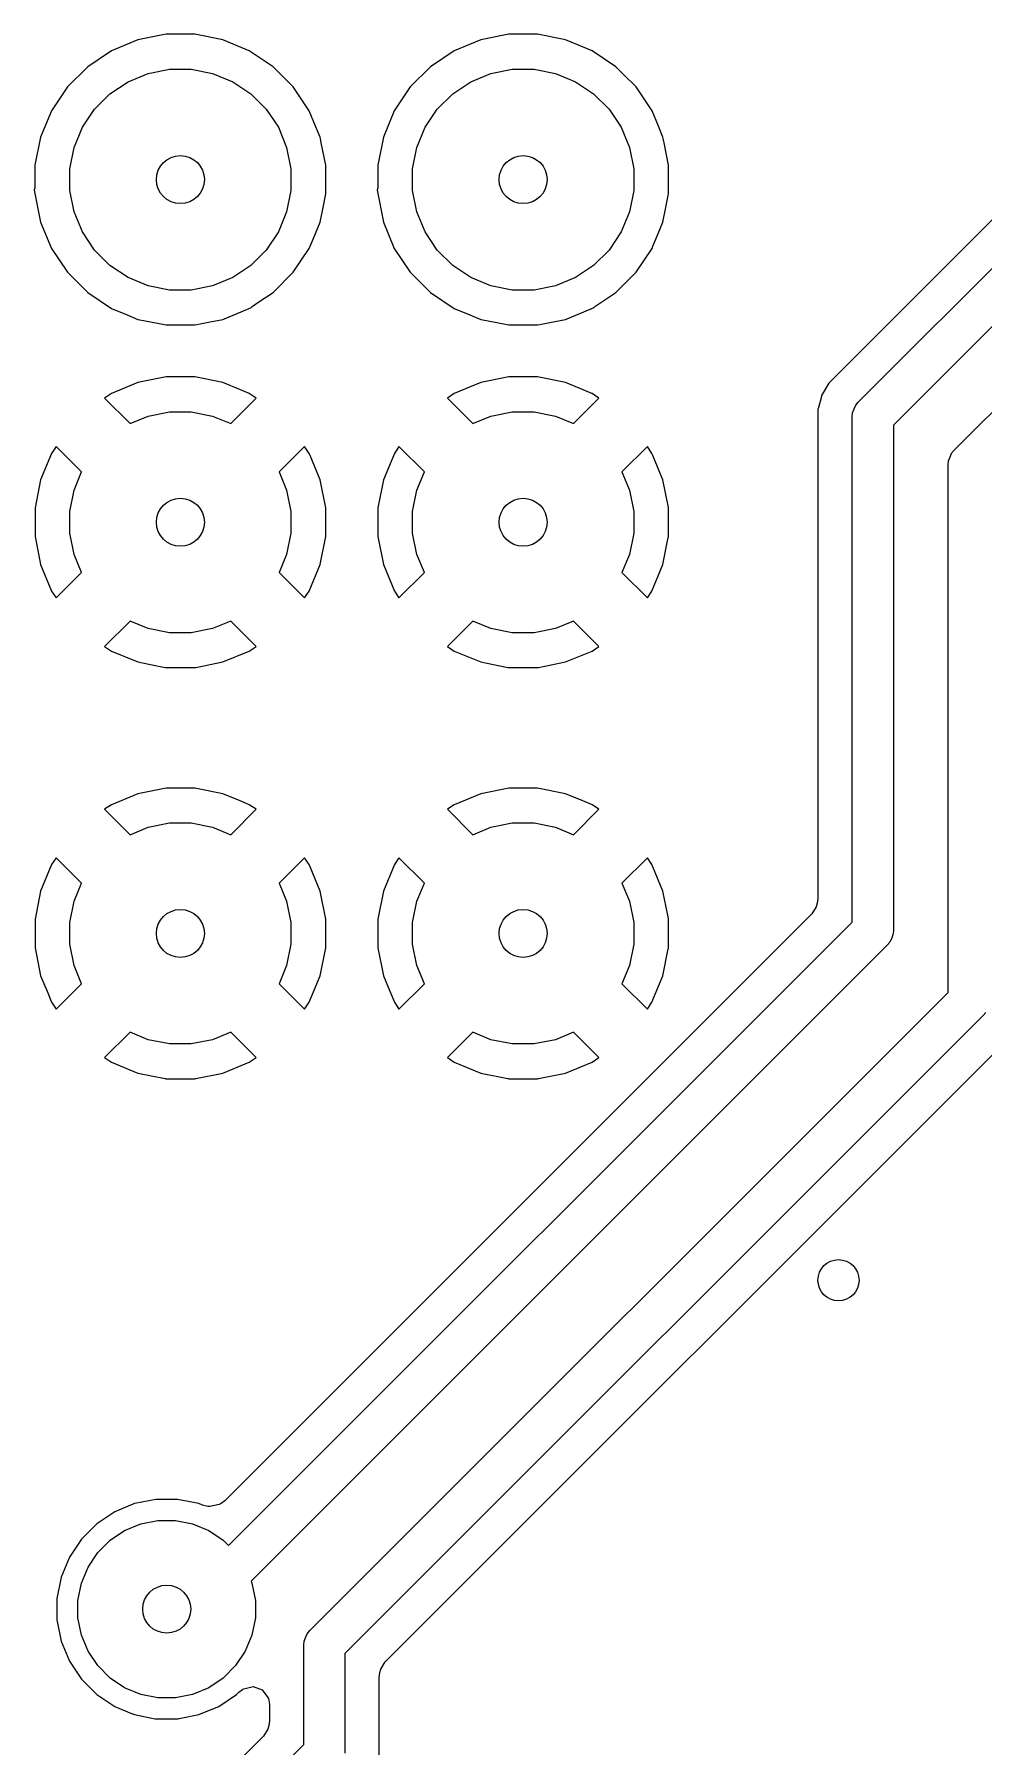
# Model space of a CAD drawing. Header units: inches. Extents: x 0.01 to 5.35, y 0.01 to 3.37.
# Drawn here: x 0.8059 to 1.0786, y 1.8473 to 2.3392 of the extents above; entities that cross this region are included whole.
import ezdxf

# ---------------------------------------------------------------- set-up
doc = ezdxf.new("R2010")
doc.units = ezdxf.units.IN
doc.header["$MEASUREMENT"] = 0
doc.layers.add('BLACK', color=250, linetype='CONTINUOUS')

msp = doc.modelspace()

# ---------------------------------------------------------------- linework, layer by layer
at = {"layer": 'BLACK', "linetype": 'CONTINUOUS'}
for p, q in [((0.8357, 2.33763), (0.8281, 2.33448)), ((0.84376, 2.33923), (0.8357, 2.33763)), ((0.8357, 2.33763), (0.8357, 2.33763)), ((0.85199, 2.33923), (0.84376, 2.33923)), ((0.84376, 2.33923), (0.84376, 2.33923)), ((0.84376, 2.33923), (0.84376, 2.33923)), ((0.86005, 2.33763), (0.85199, 2.33923)), ((0.85199, 2.33923), (0.85199, 2.33923)), ((0.85199, 2.33923), (0.85199, 2.33923)), ((0.86765, 2.33448), (0.86005, 2.33763)), ((0.86005, 2.33763), (0.86005, 2.33763)), ((0.86005, 2.33763), (0.86005, 2.33763)), ((0.86005, 2.33763), (0.86005, 2.33763)), ((0.86005, 2.33763), (0.86005, 2.33763)), ((0.93412, 2.33763), (0.92652, 2.33448)), ((0.94219, 2.33923), (0.93412, 2.33763)), ((0.93412, 2.33763), (0.93412, 2.33763)), ((0.95041, 2.33923), (0.94219, 2.33923)), ((0.94219, 2.33923), (0.94219, 2.33923)), ((0.94219, 2.33923), (0.94219, 2.33923)), ((0.95848, 2.33763), (0.95041, 2.33923)), ((0.95041, 2.33923), (0.95041, 2.33923)), ((0.95041, 2.33923), (0.95041, 2.33923)), ((0.96608, 2.33448), (0.95848, 2.33763)), ((0.95848, 2.33763), (0.95848, 2.33763)), ((0.95848, 2.33763), (0.95848, 2.33763)), ((0.95848, 2.33763), (0.95848, 2.33763)), ((0.95848, 2.33763), (0.95848, 2.33763)), ((0.8281, 2.33448), (0.82126, 2.32991)), ((0.8281, 2.33448), (0.8281, 2.33448)), ((0.8281, 2.33448), (0.8281, 2.33448)), ((0.87449, 2.32991), (0.86765, 2.33448)), ((0.86765, 2.33448), (0.86765, 2.33448)), ((0.86765, 2.33448), (0.86765, 2.33448)), ((0.86765, 2.33448), (0.86765, 2.33448)), ((0.86765, 2.33448), (0.86765, 2.33448)), ((0.92652, 2.33448), (0.91968, 2.32991)), ((0.92652, 2.33448), (0.92652, 2.33448)), ((0.92652, 2.33448), (0.92652, 2.33448)), ((0.97291, 2.32991), (0.96608, 2.33448)), ((0.96608, 2.33448), (0.96608, 2.33448)), ((0.96608, 2.33448), (0.96608, 2.33448)), ((0.96608, 2.33448), (0.96608, 2.33448)), ((0.96608, 2.33448), (0.96608, 2.33448)), ((0.82126, 2.32991), (0.81544, 2.3241)), ((0.82126, 2.32991), (0.82126, 2.32991)), ((0.82126, 2.32991), (0.82126, 2.32991)), ((0.83284, 2.3256), (0.83862, 2.328)), ((0.83862, 2.328), (0.84475, 2.32922)), ((0.84475, 2.32922), (0.851, 2.32922)), ((0.851, 2.32922), (0.85713, 2.328)), ((0.85713, 2.328), (0.86291, 2.3256)), ((0.8803, 2.3241), (0.87449, 2.32991)), ((0.87449, 2.32991), (0.87449, 2.32991)), ((0.87449, 2.32991), (0.87449, 2.32991)), ((0.91968, 2.32991), (0.91387, 2.3241)), ((0.91968, 2.32991), (0.91968, 2.32991)), ((0.91968, 2.32991), (0.91968, 2.32991)), ((0.93127, 2.3256), (0.93704, 2.328)), ((0.93704, 2.328), (0.94317, 2.32922)), ((0.94317, 2.32922), (0.94942, 2.32922)), ((0.94942, 2.32922), (0.95556, 2.328)), ((0.95556, 2.328), (0.96133, 2.3256)), ((0.97495, 2.32788), (0.97291, 2.32991)), ((0.97291, 2.32991), (0.97291, 2.32991)), ((0.97291, 2.32991), (0.97291, 2.32991)), ((0.97873, 2.3241), (0.97495, 2.32788)), ((0.81544, 2.3241), (0.81087, 2.31726)), ((0.81544, 2.3241), (0.81544, 2.3241)), ((0.81544, 2.3241), (0.81544, 2.3241)), ((0.82322, 2.31771), (0.82764, 2.32213)), ((0.82764, 2.32213), (0.83284, 2.3256)), ((0.86291, 2.3256), (0.8681, 2.32213)), ((0.8681, 2.32213), (0.87253, 2.31771)), ((0.88487, 2.31726), (0.8803, 2.3241)), ((0.8803, 2.3241), (0.8803, 2.3241)), ((0.8803, 2.3241), (0.8803, 2.3241)), ((0.91387, 2.3241), (0.9093, 2.31726)), ((0.91387, 2.3241), (0.91387, 2.3241)), ((0.91387, 2.3241), (0.91387, 2.3241)), ((0.92165, 2.31771), (0.92607, 2.32213)), ((0.92607, 2.32213), (0.93127, 2.3256)), ((0.96133, 2.3256), (0.96653, 2.32213)), ((0.96653, 2.32213), (0.97095, 2.31771)), ((0.9833, 2.31726), (0.97873, 2.3241)), ((0.97873, 2.3241), (0.97873, 2.3241)), ((0.97873, 2.3241), (0.97873, 2.3241)), ((0.81087, 2.31726), (0.80773, 2.30966)), ((0.81087, 2.31726), (0.81087, 2.31726)), ((0.81087, 2.31726), (0.81087, 2.31726)), ((0.81975, 2.31251), (0.82322, 2.31771)), ((0.87253, 2.31771), (0.876, 2.31251)), ((0.88669, 2.31286), (0.88487, 2.31726)), ((0.88487, 2.31726), (0.88487, 2.31726)), ((0.9093, 2.31726), (0.90615, 2.30966)), ((0.9093, 2.31726), (0.9093, 2.31726)), ((0.9093, 2.31726), (0.9093, 2.31726)), ((0.91817, 2.31251), (0.92165, 2.31771)), ((0.97095, 2.31771), (0.97442, 2.31251)), ((0.98512, 2.31286), (0.9833, 2.31726)), ((0.9833, 2.31726), (0.9833, 2.31726)), ((0.81736, 2.30674), (0.81975, 2.31251)), ((0.876, 2.31251), (0.87839, 2.30674)), ((0.88802, 2.30966), (0.88669, 2.31286)), ((0.91578, 2.30674), (0.91817, 2.31251)), ((0.97442, 2.31251), (0.97682, 2.30674)), ((0.98645, 2.30966), (0.98512, 2.31286)), ((1.11181, 2.31679), (1.03408, 2.23905)), ((0.80773, 2.30966), (0.80612, 2.30159)), ((0.80773, 2.30966), (0.80773, 2.30966)), ((0.88809, 2.3093), (0.88802, 2.30966)), ((0.88833, 2.30809), (0.88809, 2.3093)), ((0.88963, 2.30159), (0.88833, 2.30809)), ((0.88833, 2.30809), (0.88833, 2.30809)), ((0.90615, 2.30966), (0.90455, 2.30159)), ((0.90615, 2.30966), (0.90615, 2.30966)), ((0.98652, 2.3093), (0.98645, 2.30966)), ((0.98676, 2.30809), (0.98652, 2.3093)), ((0.98805, 2.30159), (0.98676, 2.30809)), ((0.98676, 2.30809), (0.98676, 2.30809)), ((1.04252, 2.23355), (1.11732, 2.30835)), ((0.81614, 2.30061), (0.81736, 2.30674)), ((0.87839, 2.30674), (0.87961, 2.30061)), ((0.91456, 2.30061), (0.91578, 2.30674)), ((0.97682, 2.30674), (0.97804, 2.30061)), ((0.80612, 2.30159), (0.80612, 2.29511)), ((0.81614, 2.29435), (0.81614, 2.30061)), ((0.87961, 2.30061), (0.87961, 2.29435)), ((0.88963, 2.29441), (0.88963, 2.30159)), ((0.88963, 2.30159), (0.88963, 2.30159)), ((0.90455, 2.30159), (0.90455, 2.29511)), ((0.91456, 2.29435), (0.91456, 2.30061)), ((0.97804, 2.30061), (0.97804, 2.29435)), ((0.98805, 2.29337), (0.98805, 2.30159)), ((1.12394, 2.29827), (1.0526, 2.22692)), ((0.80612, 2.29511), (0.80591, 2.29441)), ((0.80591, 2.29441), (0.80773, 2.2853)), ((0.81736, 2.28822), (0.81614, 2.29435)), ((0.87961, 2.29435), (0.87839, 2.28822)), ((0.88885, 2.28944), (0.88963, 2.29337)), ((0.88963, 2.29337), (0.88963, 2.29441)), ((0.90455, 2.29511), (0.90434, 2.29441)), ((0.90434, 2.29441), (0.90615, 2.2853)), ((0.91578, 2.28822), (0.91456, 2.29435)), ((0.97804, 2.29435), (0.97682, 2.28822)), ((0.98739, 2.29006), (0.98805, 2.29337)), ((0.81975, 2.28245), (0.81736, 2.28822)), ((0.87839, 2.28822), (0.876, 2.28245)), ((0.88802, 2.2853), (0.88885, 2.28944)), ((0.91817, 2.28245), (0.91578, 2.28822)), ((0.97682, 2.28822), (0.97442, 2.28245)), ((0.98645, 2.2853), (0.98727, 2.28944)), ((0.98727, 2.28944), (0.98739, 2.29006)), ((1.07008, 2.21977), (1.13897, 2.28866)), ((0.80773, 2.2853), (0.80773, 2.2853)), ((0.80773, 2.2853), (0.81087, 2.2777)), ((0.88599, 2.28039), (0.88802, 2.2853)), ((0.90615, 2.2853), (0.90615, 2.2853)), ((0.90615, 2.2853), (0.9093, 2.2777)), ((0.98441, 2.28039), (0.98645, 2.2853)), ((0.81087, 2.2777), (0.81087, 2.2777)), ((0.81087, 2.2777), (0.81087, 2.2777)), ((0.81087, 2.2777), (0.81544, 2.27086)), ((0.82322, 2.27725), (0.81975, 2.28245)), ((0.876, 2.28245), (0.87253, 2.27725)), ((0.8803, 2.27086), (0.88487, 2.2777)), ((0.88487, 2.2777), (0.88514, 2.27834)), ((0.88514, 2.27834), (0.88599, 2.28039)), ((0.9093, 2.2777), (0.9093, 2.2777)), ((0.9093, 2.2777), (0.9093, 2.2777)), ((0.9093, 2.2777), (0.91387, 2.27086)), ((0.92165, 2.27725), (0.91817, 2.28245)), ((0.97442, 2.28245), (0.97095, 2.27725)), ((0.97873, 2.27086), (0.9833, 2.2777)), ((0.9833, 2.2777), (0.98356, 2.27834)), ((0.98356, 2.27834), (0.98441, 2.28039)), ((0.82764, 2.27283), (0.82322, 2.27725)), ((0.83284, 2.26936), (0.82764, 2.27283)), ((0.8681, 2.27283), (0.86291, 2.26936)), ((0.87253, 2.27725), (0.8681, 2.27283)), ((0.92607, 2.27283), (0.92165, 2.27725)), ((0.93127, 2.26936), (0.92607, 2.27283)), ((0.96653, 2.27283), (0.96133, 2.26936)), ((0.97095, 2.27725), (0.96653, 2.27283)), ((0.81544, 2.27086), (0.81544, 2.27086)), ((0.81544, 2.27086), (0.81544, 2.27086)), ((0.81544, 2.27086), (0.82126, 2.26505)), ((0.83862, 2.26696), (0.83284, 2.26936)), ((0.86291, 2.26936), (0.85713, 2.26696)), ((0.87449, 2.26505), (0.8803, 2.27086)), ((0.91387, 2.27086), (0.91387, 2.27086)), ((0.91387, 2.27086), (0.91387, 2.27086)), ((0.91387, 2.27086), (0.91968, 2.26505)), ((0.93704, 2.26696), (0.93127, 2.26936)), ((0.96133, 2.26936), (0.95556, 2.26696)), ((0.97291, 2.26505), (0.97873, 2.27086)), ((0.82126, 2.26505), (0.82126, 2.26505)), ((0.82126, 2.26505), (0.82126, 2.26505)), ((0.82126, 2.26505), (0.8281, 2.26048)), ((0.84475, 2.26574), (0.83862, 2.26696)), ((0.851, 2.26574), (0.84475, 2.26574)), ((0.85713, 2.26696), (0.851, 2.26574)), ((0.87044, 2.26234), (0.87449, 2.26505)), ((0.91968, 2.26505), (0.91968, 2.26505)), ((0.91968, 2.26505), (0.91968, 2.26505)), ((0.91968, 2.26505), (0.92652, 2.26048)), ((0.94317, 2.26574), (0.93704, 2.26696)), ((0.94942, 2.26574), (0.94317, 2.26574)), ((0.95556, 2.26696), (0.94942, 2.26574)), ((0.96886, 2.26234), (0.97291, 2.26505)), ((0.8281, 2.26048), (0.8281, 2.26048)), ((0.8281, 2.26048), (0.83258, 2.25862)), ((0.83258, 2.25862), (0.8357, 2.25733)), ((0.86005, 2.25733), (0.86711, 2.26026)), ((0.86711, 2.26026), (0.86739, 2.26037)), ((0.86739, 2.26037), (0.8675, 2.26041)), ((0.8675, 2.26041), (0.86756, 2.26044)), ((0.86756, 2.26044), (0.86774, 2.26052)), ((0.86774, 2.26052), (0.86811, 2.26067)), ((0.86811, 2.26067), (0.86846, 2.26102)), ((0.86846, 2.26102), (0.87044, 2.26234)), ((0.92652, 2.26048), (0.92652, 2.26048)), ((0.92652, 2.26048), (0.93101, 2.25862)), ((0.93101, 2.25862), (0.93412, 2.25733)), ((0.95848, 2.25733), (0.96554, 2.26026)), ((0.96554, 2.26026), (0.96582, 2.26037)), ((0.96582, 2.26037), (0.96593, 2.26041)), ((0.96593, 2.26041), (0.96598, 2.26044)), ((0.96598, 2.26044), (0.96617, 2.26052)), ((0.96617, 2.26052), (0.96653, 2.26067)), ((0.96653, 2.26067), (0.96688, 2.26102)), ((0.96688, 2.26102), (0.96886, 2.26234)), ((0.8357, 2.25733), (0.8373, 2.25701)), ((0.8373, 2.25701), (0.84376, 2.25573)), ((0.84376, 2.25573), (0.85199, 2.25573)), ((0.85199, 2.25573), (0.85262, 2.25586)), ((0.85199, 2.25573), (0.85199, 2.25573)), ((0.85262, 2.25586), (0.85645, 2.25662)), ((0.85645, 2.25662), (0.86005, 2.25733)), ((0.93412, 2.25733), (0.93573, 2.25701)), ((0.93573, 2.25701), (0.94219, 2.25573)), ((0.94219, 2.25573), (0.95041, 2.25573)), ((0.95041, 2.25573), (0.95105, 2.25586)), ((0.95041, 2.25573), (0.95041, 2.25573)), ((0.95105, 2.25586), (0.95488, 2.25662)), ((0.95488, 2.25662), (0.95848, 2.25733)), ((0.8357, 2.23918), (0.82811, 2.23604)), ((0.84376, 2.24079), (0.8357, 2.23918)), ((0.8357, 2.23918), (0.8357, 2.23918)), ((0.85198, 2.24079), (0.84376, 2.24079)), ((0.84376, 2.24079), (0.84376, 2.24079)), ((0.86005, 2.23918), (0.85198, 2.24079)), ((0.85198, 2.24079), (0.85198, 2.24079)), ((0.86512, 2.23708), (0.86005, 2.23918)), ((0.86005, 2.23918), (0.86005, 2.23918)), ((0.86005, 2.23918), (0.86005, 2.23918)), ((0.86005, 2.23918), (0.86005, 2.23918)), ((0.93413, 2.23918), (0.92653, 2.23604)), ((0.94219, 2.24079), (0.93413, 2.23918)), ((0.93413, 2.23918), (0.93413, 2.23918)), ((0.95041, 2.24079), (0.94219, 2.24079)), ((0.94219, 2.24079), (0.94219, 2.24079)), ((0.95847, 2.23918), (0.95041, 2.24079)), ((0.95041, 2.24079), (0.95041, 2.24079)), ((0.96354, 2.23708), (0.95847, 2.23918)), ((0.95847, 2.23918), (0.95847, 2.23918)), ((0.95847, 2.23918), (0.95847, 2.23918)), ((0.95847, 2.23918), (0.95847, 2.23918)), ((1.03408, 2.23905), (1.032, 2.23546)), ((1.03408, 2.23905), (1.03408, 2.23905)), ((1.03408, 2.23905), (1.03408, 2.23905)), ((0.82811, 2.23604), (0.82613, 2.23472)), ((0.82613, 2.23472), (0.82613, 2.23472)), ((0.82613, 2.23472), (0.83343, 2.22742)), ((0.82811, 2.23604), (0.82811, 2.23604)), ((0.86232, 2.22742), (0.86962, 2.23472)), ((0.8676, 2.23605), (0.86512, 2.23708)), ((0.86764, 2.23604), (0.8676, 2.23605)), ((0.86962, 2.23472), (0.86764, 2.23604)), ((0.86962, 2.23472), (0.86962, 2.23472)), ((0.92653, 2.23604), (0.92456, 2.23472)), ((0.92456, 2.23472), (0.92456, 2.23472)), ((0.92456, 2.23472), (0.93185, 2.22742)), ((0.92653, 2.23604), (0.92653, 2.23604)), ((0.96075, 2.22742), (0.96804, 2.23472)), ((0.96603, 2.23605), (0.96354, 2.23708)), ((0.96607, 2.23604), (0.96603, 2.23605)), ((0.96804, 2.23472), (0.96607, 2.23604)), ((0.96804, 2.23472), (0.96804, 2.23472)), ((1.03183, 2.23484), (1.03108, 2.23202)), ((1.032, 2.23546), (1.03183, 2.23484)), ((1.04178, 2.23265), (1.04252, 2.23355)), ((0.83343, 2.22742), (0.83862, 2.22957)), ((0.83862, 2.22957), (0.84475, 2.23079)), ((0.84475, 2.23079), (0.851, 2.23079)), ((0.851, 2.23079), (0.85713, 2.22957)), ((0.85713, 2.22957), (0.86232, 2.22742)), ((0.93185, 2.22742), (0.93704, 2.22957)), ((0.93704, 2.22957), (0.94317, 2.23079)), ((0.94317, 2.23079), (0.94942, 2.23079)), ((0.94942, 2.23079), (0.95556, 2.22957)), ((0.95556, 2.22957), (0.96075, 2.22742)), ((1.03094, 2.23151), (1.03093, 2.23145)), ((1.03093, 2.23145), (1.03093, 2.09099)), ((1.03106, 2.23196), (1.03094, 2.23151)), ((1.03108, 2.23202), (1.03106, 2.23196)), ((1.04079, 2.22937), (1.0409, 2.23052)), ((1.04079, 2.08418), (1.04079, 2.22937)), ((1.0409, 2.23052), (1.04135, 2.23161)), ((1.04135, 2.23161), (1.04178, 2.23265)), ((1.0526, 2.22692), (1.0526, 2.08173)), ((0.81089, 2.21882), (0.80775, 2.21123)), ((0.81221, 2.2208), (0.81089, 2.21882)), ((0.81089, 2.21882), (0.81089, 2.21882)), ((0.81951, 2.2135), (0.81221, 2.2208)), ((0.81221, 2.2208), (0.81221, 2.2208)), ((0.88354, 2.2208), (0.87624, 2.2135)), ((0.88486, 2.21882), (0.88354, 2.2208)), ((0.88512, 2.2182), (0.88486, 2.21882)), ((0.88486, 2.21882), (0.88486, 2.21882)), ((0.90932, 2.21882), (0.90617, 2.21123)), ((0.91064, 2.2208), (0.90932, 2.21882)), ((0.90932, 2.21882), (0.90932, 2.21882)), ((0.91793, 2.2135), (0.91064, 2.2208)), ((0.91064, 2.2208), (0.91064, 2.2208)), ((0.98196, 2.2208), (0.97467, 2.2135)), ((0.98328, 2.21882), (0.98196, 2.2208)), ((0.98354, 2.2182), (0.98328, 2.21882)), ((0.98328, 2.21882), (0.98328, 2.21882)), ((1.06899, 2.21801), (1.06934, 2.21887)), ((1.06934, 2.21887), (1.07008, 2.21977)), ((0.888, 2.21123), (0.88512, 2.2182)), ((0.98643, 2.21123), (0.98354, 2.2182)), ((1.06835, 2.21559), (1.06846, 2.21674)), ((1.06835, 2.064), (1.06835, 2.21559)), ((1.06846, 2.21674), (1.06899, 2.21801)), ((0.80775, 2.21123), (0.80614, 2.20317)), ((0.80775, 2.21123), (0.80775, 2.21123)), ((0.81736, 2.20831), (0.81951, 2.2135)), ((0.87624, 2.2135), (0.87839, 2.20831)), ((0.88961, 2.20317), (0.888, 2.21123)), ((0.888, 2.21123), (0.888, 2.21123)), ((0.90617, 2.21123), (0.90457, 2.20317)), ((0.90617, 2.21123), (0.90617, 2.21123)), ((0.91578, 2.20831), (0.91793, 2.2135)), ((0.97467, 2.2135), (0.97682, 2.20831)), ((0.98801, 2.20328), (0.98643, 2.21123)), ((0.98643, 2.21123), (0.98643, 2.21123)), ((0.98643, 2.21123), (0.98643, 2.21123)), ((0.98643, 2.21123), (0.98643, 2.21123)), ((0.81614, 2.20218), (0.81736, 2.20831)), ((0.87839, 2.20831), (0.87961, 2.20218)), ((0.91456, 2.20218), (0.91578, 2.20831)), ((0.97682, 2.20831), (0.97804, 2.20218)), ((0.80614, 2.20317), (0.80614, 2.20317)), ((0.80614, 2.20317), (0.80614, 2.19494)), ((0.81614, 2.19593), (0.81614, 2.20218)), ((0.87961, 2.20218), (0.87961, 2.19593)), ((0.88961, 2.19494), (0.88961, 2.20317)), ((0.88961, 2.20317), (0.88961, 2.20317)), ((0.90457, 2.20317), (0.90457, 2.20317)), ((0.90457, 2.20317), (0.90457, 2.19494)), ((0.91456, 2.19593), (0.91456, 2.20218)), ((0.97804, 2.20218), (0.97804, 2.19593)), ((0.98803, 2.20319), (0.98801, 2.20328)), ((0.98803, 2.20317), (0.98803, 2.20319)), ((0.98803, 2.19494), (0.98803, 2.20317)), ((0.80614, 2.19494), (0.80614, 2.19494)), ((0.80614, 2.19494), (0.80614, 2.19494)), ((0.80614, 2.19494), (0.80775, 2.18688)), ((0.81736, 2.1898), (0.81614, 2.19593)), ((0.87961, 2.19593), (0.87839, 2.1898)), ((0.888, 2.18688), (0.88961, 2.19494)), ((0.88961, 2.19494), (0.88961, 2.19494)), ((0.88961, 2.19494), (0.88961, 2.19494)), ((0.90457, 2.19494), (0.90457, 2.19494)), ((0.90457, 2.19494), (0.90457, 2.19494)), ((0.90457, 2.19494), (0.90617, 2.18688)), ((0.91578, 2.1898), (0.91456, 2.19593)), ((0.97804, 2.19593), (0.97682, 2.1898)), ((0.98643, 2.18688), (0.98797, 2.19464)), ((0.98797, 2.19464), (0.988, 2.19475)), ((0.988, 2.19475), (0.98803, 2.19494)), ((0.81951, 2.18461), (0.81736, 2.1898)), ((0.87839, 2.1898), (0.87624, 2.18461)), ((0.91793, 2.18461), (0.91578, 2.1898)), ((0.97682, 2.1898), (0.97467, 2.18461)), ((0.80775, 2.18688), (0.80775, 2.18688)), ((0.80775, 2.18688), (0.80775, 2.18688)), ((0.80775, 2.18688), (0.81089, 2.17929)), ((0.81221, 2.17731), (0.81951, 2.18461)), ((0.87624, 2.18461), (0.88354, 2.17731)), ((0.88486, 2.17929), (0.888, 2.18688)), ((0.888, 2.18688), (0.888, 2.18688)), ((0.90617, 2.18688), (0.90617, 2.18688)), ((0.90617, 2.18688), (0.90617, 2.18688)), ((0.90617, 2.18688), (0.90932, 2.17929)), ((0.91064, 2.17731), (0.91793, 2.18461)), ((0.97467, 2.18461), (0.98196, 2.17731)), ((0.98328, 2.17929), (0.98643, 2.18688)), ((0.98643, 2.18688), (0.98643, 2.18688)), ((0.81089, 2.17929), (0.81221, 2.17731)), ((0.88354, 2.17731), (0.88486, 2.17929)), ((0.90932, 2.17929), (0.91064, 2.17731)), ((0.98196, 2.17731), (0.98328, 2.17929)), ((0.81221, 2.17731), (0.81221, 2.17731)), ((0.88354, 2.17731), (0.88354, 2.17731)), ((0.88354, 2.17731), (0.88354, 2.17731)), ((0.91064, 2.17731), (0.91064, 2.17731)), ((0.98196, 2.17731), (0.98196, 2.17731)), ((0.98196, 2.17731), (0.98196, 2.17731)), ((0.83343, 2.17069), (0.82613, 2.16339)), ((0.83862, 2.16854), (0.83343, 2.17069)), ((0.86232, 2.17069), (0.85713, 2.16854)), ((0.86962, 2.16339), (0.86232, 2.17069)), ((0.93185, 2.17069), (0.92456, 2.16339)), ((0.93704, 2.16854), (0.93185, 2.17069)), ((0.96075, 2.17069), (0.95556, 2.16854)), ((0.96804, 2.16339), (0.96075, 2.17069)), ((0.84475, 2.16732), (0.83862, 2.16854)), ((0.851, 2.16732), (0.84475, 2.16732)), ((0.85713, 2.16854), (0.851, 2.16732)), ((0.94317, 2.16732), (0.93704, 2.16854)), ((0.94942, 2.16732), (0.94317, 2.16732)), ((0.95556, 2.16854), (0.94942, 2.16732)), ((0.82613, 2.16339), (0.82613, 2.16339)), ((0.82613, 2.16339), (0.82613, 2.16339)), ((0.82613, 2.16339), (0.82811, 2.16207)), ((0.82811, 2.16207), (0.8357, 2.15893)), ((0.86005, 2.15893), (0.86764, 2.16207)), ((0.86764, 2.16207), (0.86962, 2.16339)), ((0.86962, 2.16339), (0.86962, 2.16339)), ((0.86962, 2.16339), (0.86962, 2.16339)), ((0.92456, 2.16339), (0.92456, 2.16339)), ((0.92456, 2.16339), (0.92456, 2.16339)), ((0.92456, 2.16339), (0.92653, 2.16207)), ((0.92653, 2.16207), (0.93413, 2.15893)), ((0.95847, 2.15893), (0.96607, 2.16207)), ((0.96607, 2.16207), (0.96804, 2.16339)), ((0.96804, 2.16339), (0.96804, 2.16339)), ((0.96804, 2.16339), (0.96804, 2.16339)), ((0.8357, 2.15893), (0.8357, 2.15893)), ((0.8357, 2.15893), (0.8357, 2.15893)), ((0.8357, 2.15893), (0.8357, 2.15893)), ((0.8357, 2.15893), (0.83885, 2.1583)), ((0.83885, 2.1583), (0.84347, 2.15738)), ((0.84347, 2.15738), (0.84365, 2.15735)), ((0.84365, 2.15735), (0.84373, 2.15733)), ((0.84373, 2.15733), (0.84376, 2.15732)), ((0.84376, 2.15732), (0.85198, 2.15732)), ((0.85198, 2.15732), (0.85218, 2.15735)), ((0.85198, 2.15732), (0.85198, 2.15732)), ((0.85218, 2.15735), (0.85229, 2.15738)), ((0.85229, 2.15738), (0.86005, 2.15893)), ((0.86005, 2.15893), (0.86005, 2.15893)), ((0.93413, 2.15893), (0.93413, 2.15893)), ((0.93413, 2.15893), (0.93413, 2.15893)), ((0.93413, 2.15893), (0.93413, 2.15893)), ((0.93413, 2.15893), (0.93727, 2.1583)), ((0.93727, 2.1583), (0.9419, 2.15738)), ((0.9419, 2.15738), (0.94207, 2.15735)), ((0.94207, 2.15735), (0.94216, 2.15733)), ((0.94216, 2.15733), (0.94219, 2.15732)), ((0.94219, 2.15732), (0.95041, 2.15732)), ((0.95041, 2.15732), (0.9506, 2.15735)), ((0.95041, 2.15732), (0.95041, 2.15732)), ((0.9506, 2.15735), (0.95071, 2.15738)), ((0.95071, 2.15738), (0.95847, 2.15893)), ((0.95847, 2.15893), (0.95847, 2.15893)), ((0.8357, 2.12107), (0.82811, 2.11793)), ((0.84376, 2.12268), (0.8357, 2.12107)), ((0.8357, 2.12107), (0.8357, 2.12107)), ((0.85198, 2.12268), (0.84376, 2.12268)), ((0.84376, 2.12268), (0.84376, 2.12268)), ((0.86005, 2.12107), (0.85198, 2.12268)), ((0.85198, 2.12268), (0.85198, 2.12268)), ((0.86503, 2.11901), (0.86005, 2.12107)), ((0.86005, 2.12107), (0.86005, 2.12107)), ((0.86005, 2.12107), (0.86005, 2.12107)), ((0.86005, 2.12107), (0.86005, 2.12107)), ((0.93413, 2.12107), (0.92653, 2.11793)), ((0.94219, 2.12268), (0.93413, 2.12107)), ((0.93413, 2.12107), (0.93413, 2.12107)), ((0.95041, 2.12268), (0.94219, 2.12268)), ((0.94219, 2.12268), (0.94219, 2.12268)), ((0.95847, 2.12107), (0.95041, 2.12268)), ((0.95041, 2.12268), (0.95041, 2.12268)), ((0.96345, 2.11901), (0.95847, 2.12107)), ((0.95847, 2.12107), (0.95847, 2.12107)), ((0.95847, 2.12107), (0.95847, 2.12107)), ((0.95847, 2.12107), (0.95847, 2.12107)), ((0.82811, 2.11793), (0.82613, 2.11661)), ((0.82613, 2.11661), (0.82613, 2.11661)), ((0.82613, 2.11661), (0.82613, 2.11661)), ((0.82613, 2.11661), (0.83343, 2.10931)), ((0.82811, 2.11793), (0.82811, 2.11793)), ((0.86232, 2.10931), (0.86962, 2.11661)), ((0.86748, 2.11799), (0.86503, 2.11901)), ((0.86764, 2.11793), (0.86748, 2.11799)), ((0.86962, 2.11661), (0.86764, 2.11793)), ((0.86962, 2.11661), (0.86962, 2.11661)), ((0.92653, 2.11793), (0.92456, 2.11661)), ((0.92456, 2.11661), (0.92456, 2.11661)), ((0.92456, 2.11661), (0.93185, 2.10931)), ((0.92653, 2.11793), (0.92653, 2.11793)), ((0.96075, 2.10931), (0.96804, 2.11661)), ((0.96591, 2.11799), (0.96345, 2.11901)), ((0.96607, 2.11793), (0.96591, 2.11799)), ((0.96804, 2.11661), (0.96607, 2.11793)), ((0.96804, 2.11661), (0.96804, 2.11661)), ((0.83343, 2.10931), (0.83862, 2.11146)), ((0.83862, 2.11146), (0.84475, 2.11268)), ((0.84475, 2.11268), (0.851, 2.11268)), ((0.851, 2.11268), (0.85713, 2.11146)), ((0.85713, 2.11146), (0.86232, 2.10931)), ((0.93185, 2.10931), (0.93704, 2.11146)), ((0.93704, 2.11146), (0.94317, 2.11268)), ((0.94317, 2.11268), (0.94942, 2.11268)), ((0.94942, 2.11268), (0.95556, 2.11146)), ((0.95556, 2.11146), (0.96075, 2.10931)), ((0.81089, 2.10071), (0.80775, 2.09312)), ((0.81221, 2.10269), (0.81089, 2.10071)), ((0.81089, 2.10071), (0.81089, 2.10071)), ((0.81951, 2.09539), (0.81221, 2.10269)), ((0.81221, 2.10269), (0.81221, 2.10269)), ((0.88354, 2.10269), (0.87624, 2.09539)), ((0.88486, 2.10071), (0.88354, 2.10269)), ((0.88512, 2.10008), (0.88486, 2.10071)), ((0.88486, 2.10071), (0.88486, 2.10071)), ((0.90932, 2.10071), (0.90617, 2.09312)), ((0.91064, 2.10269), (0.90932, 2.10071)), ((0.90932, 2.10071), (0.90932, 2.10071)), ((0.91793, 2.09539), (0.91064, 2.10269)), ((0.91064, 2.10269), (0.91064, 2.10269)), ((0.98196, 2.10269), (0.97467, 2.09539)), ((0.98328, 2.10071), (0.98196, 2.10269)), ((0.98196, 2.10269), (0.98196, 2.10269)), ((0.98354, 2.10008), (0.98328, 2.10071)), ((0.98328, 2.10071), (0.98328, 2.10071)), ((0.888, 2.09312), (0.88512, 2.10008)), ((0.98643, 2.09312), (0.98354, 2.10008)), ((0.80775, 2.09312), (0.80614, 2.08506)), ((0.80775, 2.09312), (0.80775, 2.09312)), ((0.81736, 2.0902), (0.81951, 2.09539)), ((0.87624, 2.09539), (0.87839, 2.0902)), ((0.88961, 2.08506), (0.888, 2.09312)), ((0.888, 2.09312), (0.888, 2.09312)), ((0.90617, 2.09312), (0.90457, 2.08506)), ((0.90617, 2.09312), (0.90617, 2.09312)), ((0.91578, 2.0902), (0.91793, 2.09539)), ((0.97467, 2.09539), (0.97682, 2.0902)), ((0.98781, 2.08619), (0.98643, 2.09312)), ((0.98643, 2.09312), (0.98643, 2.09312)), ((1.03093, 2.09099), (1.03073, 2.08961)), ((0.81614, 2.08407), (0.81736, 2.0902)), ((1.0292, 2.08654), (0.86066, 1.918)), ((0.87839, 2.0902), (0.87961, 2.08407)), ((0.91456, 2.08407), (0.91578, 2.0902)), ((0.97682, 2.0902), (0.97804, 2.08407)), ((0.98801, 2.08517), (0.98781, 2.08619)), ((1.03044, 2.08862), (1.0292, 2.08654)), ((1.03073, 2.08961), (1.03044, 2.08862)), ((0.80614, 2.08506), (0.80614, 2.08506)), ((0.80614, 2.08506), (0.80614, 2.07683)), ((0.81614, 2.07782), (0.81614, 2.08407)), ((0.86171, 1.9051), (1.04079, 2.08418)), ((0.87961, 2.08407), (0.87961, 2.07782)), ((0.88961, 2.07683), (0.88961, 2.08506)), ((0.88961, 2.08506), (0.88961, 2.08506)), ((0.90457, 2.08506), (0.90457, 2.08506)), ((0.90457, 2.08506), (0.90457, 2.07683)), ((0.91456, 2.07782), (0.91456, 2.08407)), ((0.97804, 2.08407), (0.97804, 2.07782)), ((0.98803, 2.08508), (0.98801, 2.08517)), ((0.98803, 2.08506), (0.98803, 2.08508)), ((0.98803, 2.07683), (0.98803, 2.08506)), ((1.0526, 2.08173), (1.05248, 2.08058)), ((0.80614, 2.07683), (0.80614, 2.07683)), ((0.80614, 2.07683), (0.80614, 2.07683)), ((0.80614, 2.07683), (0.80775, 2.06877)), ((0.81736, 2.07169), (0.81614, 2.07782)), ((1.05087, 2.07756), (0.86818, 1.89487)), ((0.87961, 2.07782), (0.87839, 2.07169)), ((0.888, 2.06877), (0.88961, 2.07683)), ((0.88961, 2.07683), (0.88961, 2.07683)), ((0.88961, 2.07683), (0.88961, 2.07683)), ((0.90457, 2.07683), (0.90457, 2.07683)), ((0.90457, 2.07683), (0.90457, 2.07683)), ((0.90457, 2.07683), (0.90617, 2.06877)), ((0.91578, 2.07169), (0.91456, 2.07782)), ((0.97804, 2.07782), (0.97682, 2.07169)), ((0.98643, 2.06877), (0.98797, 2.07653)), ((0.98797, 2.07653), (0.988, 2.07664)), ((0.988, 2.07664), (0.98803, 2.07683)), ((1.0516, 2.07845), (1.05087, 2.07756)), ((1.05213, 2.07972), (1.0516, 2.07845)), ((1.05248, 2.08058), (1.05213, 2.07972)), ((0.81951, 2.0665), (0.81736, 2.07169)), ((0.87839, 2.07169), (0.87624, 2.0665)), ((0.91793, 2.0665), (0.91578, 2.07169)), ((0.97682, 2.07169), (0.97467, 2.0665)), ((0.80775, 2.06877), (0.80775, 2.06877)), ((0.80775, 2.06877), (0.80775, 2.06877)), ((0.80775, 2.06877), (0.80958, 2.06433)), ((0.81221, 2.0592), (0.81951, 2.0665)), ((0.87624, 2.0665), (0.88354, 2.0592)), ((0.88486, 2.06118), (0.888, 2.06877)), ((0.888, 2.06877), (0.888, 2.06877)), ((0.90617, 2.06877), (0.90617, 2.06877)), ((0.90617, 2.06877), (0.90617, 2.06877)), ((0.90617, 2.06877), (0.90801, 2.06433)), ((0.91064, 2.0592), (0.91793, 2.0665)), ((0.97467, 2.0665), (0.98196, 2.0592)), ((0.98328, 2.06118), (0.98643, 2.06877)), ((0.98643, 2.06877), (0.98643, 2.06877)), ((0.80958, 2.06433), (0.81089, 2.06119)), ((0.81089, 2.06119), (0.81089, 2.06118)), ((0.81089, 2.06118), (0.81221, 2.0592)), ((0.88354, 2.0592), (0.88486, 2.06118)), ((0.88504, 1.88069), (1.06835, 2.064)), ((0.90801, 2.06433), (0.90931, 2.06119)), ((0.90931, 2.06119), (0.90932, 2.06118)), ((0.90932, 2.06118), (0.91064, 2.0592)), ((0.98196, 2.0592), (0.98328, 2.06118)), ((0.81221, 2.0592), (0.81221, 2.0592)), ((0.88354, 2.0592), (0.88354, 2.0592)), ((0.88354, 2.0592), (0.88354, 2.0592)), ((1.07843, 2.05738), (0.89512, 1.87407)), ((0.91064, 2.0592), (0.91064, 2.0592)), ((0.98196, 2.0592), (0.98196, 2.0592)), ((0.98196, 2.0592), (0.98196, 2.0592)), ((1.07916, 2.05827), (1.07843, 2.05738)), ((0.83343, 2.05258), (0.82613, 2.04528)), ((0.83862, 2.05043), (0.83343, 2.05258)), ((0.86232, 2.05258), (0.85713, 2.05043)), ((0.86962, 2.04528), (0.86232, 2.05258)), ((0.93185, 2.05258), (0.92456, 2.04528)), ((0.93704, 2.05043), (0.93185, 2.05258)), ((0.96075, 2.05258), (0.95556, 2.05043)), ((0.96804, 2.04528), (0.96075, 2.05258)), ((0.84475, 2.04921), (0.83862, 2.05043)), ((0.851, 2.04921), (0.84475, 2.04921)), ((0.85713, 2.05043), (0.851, 2.04921)), ((0.9067, 1.8717), (1.08325, 2.04825)), ((0.94317, 2.04921), (0.93704, 2.05043)), ((0.94942, 2.04921), (0.94317, 2.04921)), ((0.95556, 2.05043), (0.94942, 2.04921)), ((0.82613, 2.04528), (0.82613, 2.04528)), ((0.82613, 2.04528), (0.82613, 2.04528)), ((0.82613, 2.04528), (0.82811, 2.04396)), ((0.82811, 2.04396), (0.8357, 2.04082)), ((0.86005, 2.04082), (0.86764, 2.04396)), ((0.86764, 2.04396), (0.86962, 2.04528)), ((0.86962, 2.04528), (0.86962, 2.04528)), ((0.86962, 2.04528), (0.86962, 2.04528)), ((0.92456, 2.04528), (0.92456, 2.04528)), ((0.92456, 2.04528), (0.92456, 2.04528)), ((0.92456, 2.04528), (0.92653, 2.04396)), ((0.92653, 2.04396), (0.93413, 2.04082)), ((0.95847, 2.04082), (0.96607, 2.04396)), ((0.96607, 2.04396), (0.96804, 2.04528)), ((0.96804, 2.04528), (0.96804, 2.04528)), ((0.96804, 2.04528), (0.96804, 2.04528)), ((0.8357, 2.04082), (0.8357, 2.04082)), ((0.8357, 2.04082), (0.84346, 2.03927)), ((0.84346, 2.03927), (0.84365, 2.03924)), ((0.84365, 2.03924), (0.84373, 2.03922)), ((0.84373, 2.03922), (0.84376, 2.03921)), ((0.84376, 2.03921), (0.85198, 2.03921)), ((0.85198, 2.03921), (0.85218, 2.03924)), ((0.85198, 2.03921), (0.85198, 2.03921)), ((0.85218, 2.03924), (0.85229, 2.03927)), ((0.85229, 2.03927), (0.86005, 2.04082)), ((0.86005, 2.04082), (0.86005, 2.04082)), ((0.93413, 2.04082), (0.93413, 2.04082)), ((0.93413, 2.04082), (0.94189, 2.03927)), ((0.94189, 2.03927), (0.94207, 2.03924)), ((0.94207, 2.03924), (0.94216, 2.03922)), ((0.94216, 2.03922), (0.94219, 2.03921)), ((0.94219, 2.03921), (0.95041, 2.03921)), ((0.95041, 2.03921), (0.9506, 2.03924)), ((0.95041, 2.03921), (0.95041, 2.03921)), ((0.9506, 2.03924), (0.95071, 2.03927)), ((0.95071, 2.03927), (0.95847, 2.04082)), ((0.95847, 2.04082), (0.95847, 2.04082)), ((0.82901, 1.91478), (0.82385, 1.91133)), ((0.83474, 1.91715), (0.82901, 1.91478)), ((0.82901, 1.91478), (0.82901, 1.91478)), ((0.82901, 1.91478), (0.82901, 1.91478)), ((0.83475, 1.91715), (0.83474, 1.91715)), ((0.84083, 1.91837), (0.83475, 1.91715)), ((0.84704, 1.91837), (0.84083, 1.91837)), ((0.84083, 1.91837), (0.84083, 1.91837)), ((0.84083, 1.91837), (0.84083, 1.91837)), ((0.85313, 1.91715), (0.84704, 1.91837)), ((0.84704, 1.91837), (0.84704, 1.91837)), ((0.84704, 1.91837), (0.84704, 1.91837)), ((0.85427, 1.91668), (0.85313, 1.91715)), ((0.85313, 1.91715), (0.85313, 1.91715)), ((0.85313, 1.91715), (0.85313, 1.91715)), ((0.85579, 1.91633), (0.85427, 1.91668)), ((0.85632, 1.91629), (0.85579, 1.91633)), ((0.85901, 1.91687), (0.85632, 1.91629)), ((0.85955, 1.91717), (0.85901, 1.91687)), ((0.86066, 1.918), (0.85955, 1.91717)), ((0.82385, 1.91133), (0.81946, 1.90694)), ((0.82385, 1.91133), (0.82385, 1.91133)), ((0.82385, 1.91133), (0.82385, 1.91133)), ((0.8277, 1.90663), (0.83187, 1.90942)), ((0.83187, 1.90942), (0.83651, 1.91134)), ((0.83651, 1.91134), (0.84143, 1.91232)), ((0.84143, 1.91232), (0.84645, 1.91232)), ((0.84645, 1.91232), (0.85137, 1.91134)), ((0.85137, 1.91134), (0.856, 1.90942)), ((0.856, 1.90942), (0.86017, 1.90663)), ((0.81946, 1.90694), (0.81601, 1.90178)), ((0.81946, 1.90694), (0.81946, 1.90694)), ((0.81946, 1.90694), (0.81946, 1.90694)), ((0.82416, 1.90308), (0.8277, 1.90663)), ((0.86017, 1.90663), (0.86171, 1.9051)), ((0.81601, 1.90178), (0.81363, 1.89604)), ((0.81601, 1.90178), (0.81601, 1.90178)), ((0.81601, 1.90178), (0.81601, 1.90178)), ((0.81945, 1.89428), (0.82137, 1.89891)), ((0.82137, 1.89891), (0.82416, 1.90308)), ((0.81363, 1.89604), (0.81242, 1.88995)), ((0.81363, 1.89604), (0.81363, 1.89604)), ((0.81847, 1.88936), (0.81945, 1.89428)), ((0.86818, 1.89487), (0.86843, 1.89428)), ((0.86843, 1.89428), (0.8694, 1.88936)), ((0.81242, 1.88995), (0.81242, 1.88995)), ((0.81242, 1.88995), (0.81242, 1.88375)), ((0.81847, 1.88434), (0.81847, 1.88936)), ((0.8694, 1.88936), (0.8694, 1.88434)), ((0.81945, 1.87942), (0.81847, 1.88434)), ((0.8694, 1.88434), (0.86843, 1.87942)), ((0.81242, 1.88375), (0.81242, 1.88375)), ((0.81242, 1.88375), (0.81242, 1.88375)), ((0.81242, 1.88375), (0.81363, 1.87766)), ((0.82137, 1.87479), (0.81945, 1.87942)), ((0.86843, 1.87942), (0.86651, 1.87479)), ((0.884, 1.87906), (0.8843, 1.8798)), ((0.8843, 1.8798), (0.88504, 1.88069)), ((0.81363, 1.87766), (0.81363, 1.87766)), ((0.81363, 1.87766), (0.81601, 1.87192)), ((0.82416, 1.87062), (0.82137, 1.87479)), ((0.86651, 1.87479), (0.86372, 1.87062)), ((0.88331, 1.87651), (0.88342, 1.87767)), ((0.88331, 1.84796), (0.88331, 1.87651)), ((0.88342, 1.87767), (0.884, 1.87906)), ((0.81601, 1.87192), (0.81601, 1.87192)), ((0.81601, 1.87192), (0.81601, 1.87192)), ((0.81601, 1.87192), (0.81946, 1.86676)), ((0.8277, 1.86707), (0.82416, 1.87062)), ((0.86372, 1.87062), (0.86017, 1.86707)), ((0.89512, 1.87407), (0.89512, 1.84551)), ((0.90519, 1.86868), (0.90547, 1.86963)), ((0.90547, 1.86963), (0.9067, 1.8717)), ((0.81946, 1.86676), (0.81946, 1.86676)), ((0.81946, 1.86676), (0.81946, 1.86676)), ((0.81946, 1.86676), (0.82385, 1.86237)), ((0.83187, 1.86428), (0.8277, 1.86707)), ((0.86017, 1.86707), (0.856, 1.86428)), ((0.86612, 1.864), (0.86881, 1.86459)), ((0.86881, 1.86459), (0.87138, 1.86363)), ((0.90498, 1.86726), (0.90518, 1.86863)), ((0.90498, 1.84344), (0.90498, 1.86726)), ((0.90518, 1.86863), (0.90519, 1.86868)), ((0.82385, 1.86237), (0.82385, 1.86237)), ((0.82385, 1.86237), (0.82385, 1.86237)), ((0.82385, 1.86237), (0.82901, 1.85892)), ((0.83651, 1.86236), (0.83187, 1.86428)), ((0.84143, 1.86138), (0.83651, 1.86236)), ((0.84645, 1.86138), (0.84143, 1.86138)), ((0.85137, 1.86236), (0.84645, 1.86138)), ((0.856, 1.86428), (0.85137, 1.86236)), ((0.85887, 1.85892), (0.86403, 1.86237)), ((0.86403, 1.86237), (0.8645, 1.86284)), ((0.8645, 1.86284), (0.86461, 1.86296)), ((0.86461, 1.86296), (0.86573, 1.86379)), ((0.86573, 1.86379), (0.86585, 1.86386)), ((0.86585, 1.86386), (0.86612, 1.864)), ((0.87138, 1.86363), (0.87303, 1.86143)), ((0.87303, 1.86143), (0.87314, 1.86114)), ((0.87314, 1.86114), (0.87344, 1.85944)), ((0.87344, 1.85944), (0.87344, 1.85477)), ((0.82901, 1.85892), (0.82901, 1.85892)), ((0.82901, 1.85892), (0.83387, 1.85691)), ((0.83387, 1.85691), (0.83398, 1.85686)), ((0.83398, 1.85686), (0.83474, 1.85655)), ((0.83474, 1.85655), (0.83474, 1.85655)), ((0.83474, 1.85655), (0.8397, 1.85556)), ((0.8397, 1.85556), (0.84053, 1.85539)), ((0.84053, 1.85539), (0.84064, 1.85537)), ((0.84064, 1.85537), (0.84083, 1.85533)), ((0.84083, 1.85533), (0.84704, 1.85533)), ((0.84704, 1.85533), (0.8472, 1.85533)), ((0.8472, 1.85533), (0.84751, 1.85543)), ((0.84751, 1.85543), (0.85313, 1.85655)), ((0.85313, 1.85655), (0.85866, 1.85883)), ((0.85866, 1.85883), (0.85887, 1.85892)), ((0.85887, 1.85892), (0.85887, 1.85892)), ((0.85887, 1.85892), (0.85887, 1.85892)), ((0.87344, 1.85477), (0.87325, 1.85339)), ((0.87172, 1.85032), (0.86066, 1.83926)), ((0.87296, 1.8524), (0.87172, 1.85032)), ((0.87325, 1.85339), (0.87296, 1.8524)), ((0.86171, 1.82636), (0.88331, 1.84796))]:
    msp.add_line(p, q, dxfattribs=at)
at = {"layer": 'BLACK'}
for centre, radius in [((0.84787, 2.29748), 0.00689), ((0.9463, 2.29748), 0.00689), ((0.84787, 2.19906), 0.00689), ((0.9463, 2.19906), 0.00689), ((0.84787, 2.08094), 0.00689), ((0.9463, 2.08094), 0.00689), ((1.03685, 1.98134), 0.00591), ((0.84394, 1.88685), 0.00689)]:
    msp.add_circle(centre, radius, dxfattribs=at)
at = {"layer": 'WHITE'}
for centre, radius in [((0.84787, 2.29748), 0.00689), ((0.9463, 2.29748), 0.00689), ((0.84787, 2.19906), 0.00689), ((0.9463, 2.19906), 0.00689), ((0.84787, 2.08094), 0.00689), ((0.9463, 2.08094), 0.00689), ((1.03685, 1.98134), 0.00591), ((0.84394, 1.88685), 0.00689)]:
    msp.add_circle(centre, radius, dxfattribs=at)

doc.saveas('drawing.dxf')
